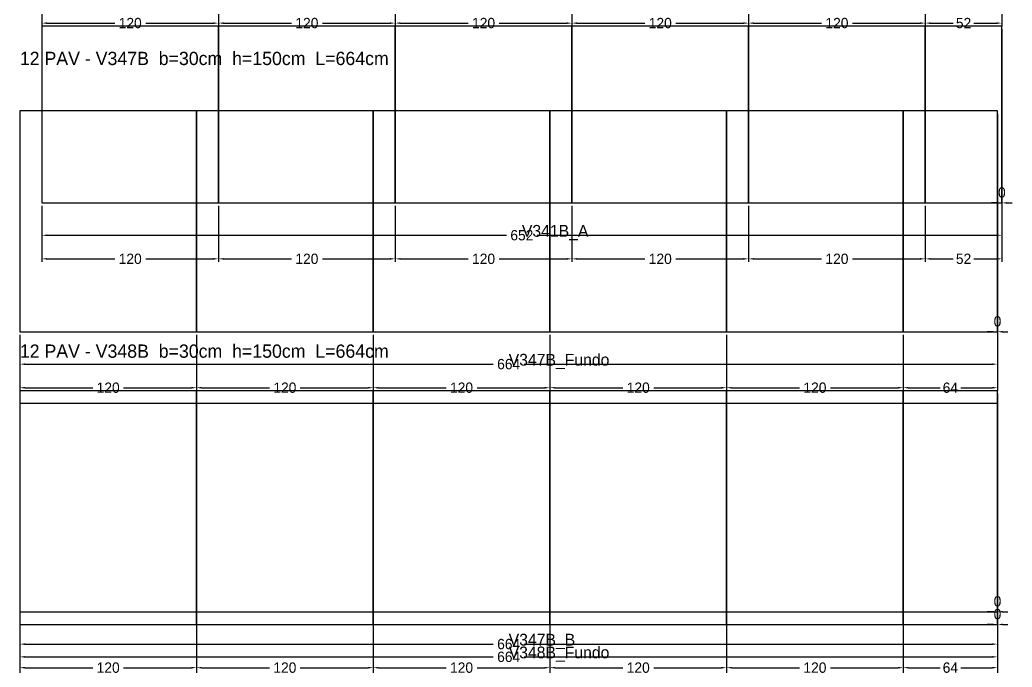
# Model space of a CAD drawing. Header units: metres. Extents: x 180 to 6304, y -11808 to -336.
# Drawn here: x 932 to 1606, y -3858 to -3419 of the extents above; entities that cross this region are included whole.
import ezdxf

# ---------------------------------------------------------------- set-up
doc = ezdxf.new("R2010")
doc.units = ezdxf.units.M
doc.layers.add('COTA', color=3, linetype='Continuous')
doc.dimstyles.new('COTA_VIG', dxfattribs={"dimtxt": 7, "dimasz": 3.5, "dimexe": 2, "dimexo": 2, "dimgap": 1.5, "dimtad": 1, "dimdec": 1, "dimcen": 2.5, "dimclrd": 3, "dimclre": 3, "dimclrt": 3, "dimazin": 3, "dimtfac": 1, "dimtmove": 0, "dimatfit": 3})

# ---------------------------------------------------------------- blocks, each defined once
blk = doc.blocks.new('_CLOSEDFILLED')
at = {"color": 0, "linetype": 'BYBLOCK'}
blk.add_solid([(-1, 0.16), (0, 0), (-1, -0.16)], dxfattribs=at)
blk = doc.blocks.new('*D766')
at = {"color": 3}
for p, q in [((947.22, -3545.32), (947.22, -3567.32)), ((1599.22, -3545.32), (1599.22, -3567.32)), ((950.72, -3565.32), (1262.72, -3565.32)), ((1283.72, -3565.32), (1595.72, -3565.32))]:
    blk.add_line(p, q, dxfattribs=at)
at = {"layer": 'Defpoints'}
for p in [(947.22, -3543.32), (1599.22, -3543.32), (947.22, -3565.32)]:
    blk.add_point(p, dxfattribs=at)
at = {"layer": 'COTA', "color": 3, "xscale": 3.5, "yscale": 3.5, "rotation": 180}
blk.add_blockref('_CLOSEDFILLED', (947.22, -3565.32), dxfattribs=at)
at = {"layer": 'COTA', "color": 3, "xscale": 3.5, "yscale": 3.5}
blk.add_blockref('_CLOSEDFILLED', (1599.22, -3565.32), dxfattribs=at)
at = {"layer": 'COTA', "color": 3, "insert": (1273.22, -3565.32), "char_height": 7, "attachment_point": 5}
blk.add_mtext('652', dxfattribs=at)
blk = doc.blocks.new('*D767')
at = {"color": 3}
for p, q in [((947.22, -3545.32), (947.22, -3583.32)), ((1067.22, -3545.32), (1067.22, -3583.32)), ((950.72, -3581.32), (996.72, -3581.32)), ((1017.72, -3581.32), (1063.72, -3581.32))]:
    blk.add_line(p, q, dxfattribs=at)
at = {"layer": 'Defpoints'}
for p in [(947.22, -3543.32), (1067.22, -3543.32), (947.22, -3581.32)]:
    blk.add_point(p, dxfattribs=at)
at = {"layer": 'COTA', "color": 3, "xscale": 3.5, "yscale": 3.5, "rotation": 180}
blk.add_blockref('_CLOSEDFILLED', (947.22, -3581.32), dxfattribs=at)
at = {"layer": 'COTA', "color": 3, "xscale": 3.5, "yscale": 3.5}
blk.add_blockref('_CLOSEDFILLED', (1067.22, -3581.32), dxfattribs=at)
at = {"layer": 'COTA', "color": 3, "insert": (1007.22, -3581.32), "char_height": 7, "attachment_point": 5}
blk.add_mtext('120', dxfattribs=at)
blk = doc.blocks.new('*D768')
at = {"color": 3}
for p, q in [((1067.22, -3545.32), (1067.22, -3583.32)), ((1187.22, -3545.32), (1187.22, -3583.32)), ((1070.72, -3581.32), (1116.72, -3581.32)), ((1137.72, -3581.32), (1183.72, -3581.32))]:
    blk.add_line(p, q, dxfattribs=at)
at = {"layer": 'Defpoints'}
for p in [(1067.22, -3543.32), (1187.22, -3543.32), (1067.22, -3581.32)]:
    blk.add_point(p, dxfattribs=at)
at = {"layer": 'COTA', "color": 3, "xscale": 3.5, "yscale": 3.5, "rotation": 180}
blk.add_blockref('_CLOSEDFILLED', (1067.22, -3581.32), dxfattribs=at)
at = {"layer": 'COTA', "color": 3, "xscale": 3.5, "yscale": 3.5}
blk.add_blockref('_CLOSEDFILLED', (1187.22, -3581.32), dxfattribs=at)
at = {"layer": 'COTA', "color": 3, "insert": (1127.22, -3581.32), "char_height": 7, "attachment_point": 5}
blk.add_mtext('120', dxfattribs=at)
blk = doc.blocks.new('*D769')
at = {"color": 3}
for p, q in [((1187.22, -3545.32), (1187.22, -3583.32)), ((1307.22, -3545.32), (1307.22, -3583.32)), ((1190.72, -3581.32), (1236.72, -3581.32)), ((1257.72, -3581.32), (1303.72, -3581.32))]:
    blk.add_line(p, q, dxfattribs=at)
at = {"layer": 'Defpoints'}
for p in [(1187.22, -3543.32), (1307.22, -3543.32), (1187.22, -3581.32)]:
    blk.add_point(p, dxfattribs=at)
at = {"layer": 'COTA', "color": 3, "xscale": 3.5, "yscale": 3.5, "rotation": 180}
blk.add_blockref('_CLOSEDFILLED', (1187.22, -3581.32), dxfattribs=at)
at = {"layer": 'COTA', "color": 3, "xscale": 3.5, "yscale": 3.5}
blk.add_blockref('_CLOSEDFILLED', (1307.22, -3581.32), dxfattribs=at)
at = {"layer": 'COTA', "color": 3, "insert": (1247.22, -3581.32), "char_height": 7, "attachment_point": 5}
blk.add_mtext('120', dxfattribs=at)
blk = doc.blocks.new('*D770')
at = {"color": 3}
for p, q in [((1307.22, -3545.32), (1307.22, -3583.32)), ((1427.22, -3545.32), (1427.22, -3583.32)), ((1310.72, -3581.32), (1356.72, -3581.32)), ((1377.72, -3581.32), (1423.72, -3581.32))]:
    blk.add_line(p, q, dxfattribs=at)
at = {"layer": 'Defpoints'}
for p in [(1307.22, -3543.32), (1427.22, -3543.32), (1307.22, -3581.32)]:
    blk.add_point(p, dxfattribs=at)
at = {"layer": 'COTA', "color": 3, "xscale": 3.5, "yscale": 3.5, "rotation": 180}
blk.add_blockref('_CLOSEDFILLED', (1307.22, -3581.32), dxfattribs=at)
at = {"layer": 'COTA', "color": 3, "xscale": 3.5, "yscale": 3.5}
blk.add_blockref('_CLOSEDFILLED', (1427.22, -3581.32), dxfattribs=at)
at = {"layer": 'COTA', "color": 3, "insert": (1367.22, -3581.32), "char_height": 7, "attachment_point": 5}
blk.add_mtext('120', dxfattribs=at)
blk = doc.blocks.new('*D771')
at = {"color": 3}
for p, q in [((1427.22, -3545.32), (1427.22, -3583.32)), ((1547.22, -3545.32), (1547.22, -3583.32)), ((1430.72, -3581.32), (1476.72, -3581.32)), ((1497.72, -3581.32), (1543.72, -3581.32))]:
    blk.add_line(p, q, dxfattribs=at)
at = {"layer": 'Defpoints'}
for p in [(1427.22, -3543.32), (1547.22, -3543.32), (1427.22, -3581.32)]:
    blk.add_point(p, dxfattribs=at)
at = {"layer": 'COTA', "color": 3, "xscale": 3.5, "yscale": 3.5, "rotation": 180}
blk.add_blockref('_CLOSEDFILLED', (1427.22, -3581.32), dxfattribs=at)
at = {"layer": 'COTA', "color": 3, "xscale": 3.5, "yscale": 3.5}
blk.add_blockref('_CLOSEDFILLED', (1547.22, -3581.32), dxfattribs=at)
at = {"layer": 'COTA', "color": 3, "insert": (1487.22, -3581.32), "char_height": 7, "attachment_point": 5}
blk.add_mtext('120', dxfattribs=at)
blk = doc.blocks.new('*D772')
at = {"color": 3}
for p, q in [((1547.22, -3545.32), (1547.22, -3583.32)), ((1599.22, -3545.32), (1599.22, -3583.32)), ((1550.72, -3581.32), (1566.22, -3581.32)), ((1580.22, -3581.32), (1595.72, -3581.32))]:
    blk.add_line(p, q, dxfattribs=at)
at = {"layer": 'Defpoints'}
for p in [(1547.22, -3543.32), (1599.22, -3543.32), (1547.22, -3581.32)]:
    blk.add_point(p, dxfattribs=at)
at = {"layer": 'COTA', "color": 3, "xscale": 3.5, "yscale": 3.5, "rotation": 180}
blk.add_blockref('_CLOSEDFILLED', (1547.22, -3581.32), dxfattribs=at)
at = {"layer": 'COTA', "color": 3, "xscale": 3.5, "yscale": 3.5}
blk.add_blockref('_CLOSEDFILLED', (1599.22, -3581.32), dxfattribs=at)
at = {"layer": 'COTA', "color": 3, "insert": (1573.22, -3581.32), "char_height": 7, "attachment_point": 5}
blk.add_mtext('52', dxfattribs=at)
blk = doc.blocks.new('*D775')
at = {"color": 3}
for p, q in [((947.22, -3385.32), (947.22, -3423.32)), ((1067.22, -3385.32), (1067.22, -3423.32)), ((950.72, -3421.32), (996.72, -3421.32)), ((1017.72, -3421.32), (1063.72, -3421.32))]:
    blk.add_line(p, q, dxfattribs=at)
at = {"layer": 'Defpoints'}
for p in [(947.22, -3383.32), (1067.22, -3383.32), (947.22, -3421.32)]:
    blk.add_point(p, dxfattribs=at)
at = {"layer": 'COTA', "color": 3, "xscale": 3.5, "yscale": 3.5, "rotation": 180}
blk.add_blockref('_CLOSEDFILLED', (947.22, -3421.32), dxfattribs=at)
at = {"layer": 'COTA', "color": 3, "xscale": 3.5, "yscale": 3.5}
blk.add_blockref('_CLOSEDFILLED', (1067.22, -3421.32), dxfattribs=at)
at = {"layer": 'COTA', "color": 3, "insert": (1007.22, -3421.32), "char_height": 7, "attachment_point": 5}
blk.add_mtext('120', dxfattribs=at)
blk = doc.blocks.new('*D776')
at = {"color": 3}
for p, q in [((1067.22, -3385.32), (1067.22, -3423.32)), ((1187.22, -3385.32), (1187.22, -3423.32)), ((1070.72, -3421.32), (1116.72, -3421.32)), ((1137.72, -3421.32), (1183.72, -3421.32))]:
    blk.add_line(p, q, dxfattribs=at)
at = {"layer": 'Defpoints'}
for p in [(1067.22, -3383.32), (1187.22, -3383.32), (1067.22, -3421.32)]:
    blk.add_point(p, dxfattribs=at)
at = {"layer": 'COTA', "color": 3, "xscale": 3.5, "yscale": 3.5, "rotation": 180}
blk.add_blockref('_CLOSEDFILLED', (1067.22, -3421.32), dxfattribs=at)
at = {"layer": 'COTA', "color": 3, "xscale": 3.5, "yscale": 3.5}
blk.add_blockref('_CLOSEDFILLED', (1187.22, -3421.32), dxfattribs=at)
at = {"layer": 'COTA', "color": 3, "insert": (1127.22, -3421.32), "char_height": 7, "attachment_point": 5}
blk.add_mtext('120', dxfattribs=at)
blk = doc.blocks.new('*D777')
at = {"color": 3}
for p, q in [((1187.22, -3385.32), (1187.22, -3423.32)), ((1307.22, -3385.32), (1307.22, -3423.32)), ((1190.72, -3421.32), (1236.72, -3421.32)), ((1257.72, -3421.32), (1303.72, -3421.32))]:
    blk.add_line(p, q, dxfattribs=at)
at = {"layer": 'Defpoints'}
for p in [(1187.22, -3383.32), (1307.22, -3383.32), (1187.22, -3421.32)]:
    blk.add_point(p, dxfattribs=at)
at = {"layer": 'COTA', "color": 3, "xscale": 3.5, "yscale": 3.5, "rotation": 180}
blk.add_blockref('_CLOSEDFILLED', (1187.22, -3421.32), dxfattribs=at)
at = {"layer": 'COTA', "color": 3, "xscale": 3.5, "yscale": 3.5}
blk.add_blockref('_CLOSEDFILLED', (1307.22, -3421.32), dxfattribs=at)
at = {"layer": 'COTA', "color": 3, "insert": (1247.22, -3421.32), "char_height": 7, "attachment_point": 5}
blk.add_mtext('120', dxfattribs=at)
blk = doc.blocks.new('*D778')
at = {"color": 3}
for p, q in [((1307.22, -3385.32), (1307.22, -3423.32)), ((1427.22, -3385.32), (1427.22, -3423.32)), ((1310.72, -3421.32), (1356.72, -3421.32)), ((1377.72, -3421.32), (1423.72, -3421.32))]:
    blk.add_line(p, q, dxfattribs=at)
at = {"layer": 'Defpoints'}
for p in [(1307.22, -3383.32), (1427.22, -3383.32), (1307.22, -3421.32)]:
    blk.add_point(p, dxfattribs=at)
at = {"layer": 'COTA', "color": 3, "xscale": 3.5, "yscale": 3.5, "rotation": 180}
blk.add_blockref('_CLOSEDFILLED', (1307.22, -3421.32), dxfattribs=at)
at = {"layer": 'COTA', "color": 3, "xscale": 3.5, "yscale": 3.5}
blk.add_blockref('_CLOSEDFILLED', (1427.22, -3421.32), dxfattribs=at)
at = {"layer": 'COTA', "color": 3, "insert": (1367.22, -3421.32), "char_height": 7, "attachment_point": 5}
blk.add_mtext('120', dxfattribs=at)
blk = doc.blocks.new('*D779')
at = {"color": 3}
for p, q in [((1427.22, -3385.32), (1427.22, -3423.32)), ((1547.22, -3385.32), (1547.22, -3423.32)), ((1430.72, -3421.32), (1476.72, -3421.32)), ((1497.72, -3421.32), (1543.72, -3421.32))]:
    blk.add_line(p, q, dxfattribs=at)
at = {"layer": 'Defpoints'}
for p in [(1427.22, -3383.32), (1547.22, -3383.32), (1427.22, -3421.32)]:
    blk.add_point(p, dxfattribs=at)
at = {"layer": 'COTA', "color": 3, "xscale": 3.5, "yscale": 3.5, "rotation": 180}
blk.add_blockref('_CLOSEDFILLED', (1427.22, -3421.32), dxfattribs=at)
at = {"layer": 'COTA', "color": 3, "xscale": 3.5, "yscale": 3.5}
blk.add_blockref('_CLOSEDFILLED', (1547.22, -3421.32), dxfattribs=at)
at = {"layer": 'COTA', "color": 3, "insert": (1487.22, -3421.32), "char_height": 7, "attachment_point": 5}
blk.add_mtext('120', dxfattribs=at)
blk = doc.blocks.new('*D780')
at = {"color": 3}
for p, q in [((1547.22, -3385.32), (1547.22, -3423.32)), ((1599.22, -3385.32), (1599.22, -3423.32)), ((1550.72, -3421.32), (1566.22, -3421.32)), ((1580.22, -3421.32), (1595.72, -3421.32))]:
    blk.add_line(p, q, dxfattribs=at)
at = {"layer": 'Defpoints'}
for p in [(1547.22, -3383.32), (1599.22, -3383.32), (1547.22, -3421.32)]:
    blk.add_point(p, dxfattribs=at)
at = {"layer": 'COTA', "color": 3, "xscale": 3.5, "yscale": 3.5, "rotation": 180}
blk.add_blockref('_CLOSEDFILLED', (1547.22, -3421.32), dxfattribs=at)
at = {"layer": 'COTA', "color": 3, "xscale": 3.5, "yscale": 3.5}
blk.add_blockref('_CLOSEDFILLED', (1599.22, -3421.32), dxfattribs=at)
at = {"layer": 'COTA', "color": 3, "insert": (1573.22, -3421.32), "char_height": 7, "attachment_point": 5}
blk.add_mtext('52', dxfattribs=at)
blk = doc.blocks.new('*D933')
at = {"color": 3}
for p, q in [((932.26, -3822.79), (932.26, -3844.79)), ((1596.26, -3822.79), (1596.26, -3844.79)), ((935.76, -3842.79), (1253.76, -3842.79)), ((1274.76, -3842.79), (1592.76, -3842.79))]:
    blk.add_line(p, q, dxfattribs=at)
at = {"layer": 'Defpoints'}
for p in [(932.26, -3820.79), (1596.26, -3820.79), (932.26, -3842.79)]:
    blk.add_point(p, dxfattribs=at)
at = {"layer": 'COTA', "color": 3, "xscale": 3.5, "yscale": 3.5, "rotation": 180}
blk.add_blockref('_CLOSEDFILLED', (932.26, -3842.79), dxfattribs=at)
at = {"layer": 'COTA', "color": 3, "xscale": 3.5, "yscale": 3.5}
blk.add_blockref('_CLOSEDFILLED', (1596.26, -3842.79), dxfattribs=at)
at = {"layer": 'COTA', "color": 3, "insert": (1264.26, -3842.79), "char_height": 7, "attachment_point": 5}
blk.add_mtext('664', dxfattribs=at)
blk = doc.blocks.new('*D934')
at = {"color": 3}
for p, q in [((932.26, -3822.79), (932.26, -3860.79)), ((1052.26, -3822.79), (1052.26, -3860.79)), ((935.76, -3858.79), (981.76, -3858.79)), ((1002.76, -3858.79), (1048.76, -3858.79))]:
    blk.add_line(p, q, dxfattribs=at)
at = {"layer": 'Defpoints'}
for p in [(932.26, -3820.79), (1052.26, -3820.79), (932.26, -3858.79)]:
    blk.add_point(p, dxfattribs=at)
at = {"layer": 'COTA', "color": 3, "xscale": 3.5, "yscale": 3.5, "rotation": 180}
blk.add_blockref('_CLOSEDFILLED', (932.26, -3858.79), dxfattribs=at)
at = {"layer": 'COTA', "color": 3, "xscale": 3.5, "yscale": 3.5}
blk.add_blockref('_CLOSEDFILLED', (1052.26, -3858.79), dxfattribs=at)
at = {"layer": 'COTA', "color": 3, "insert": (992.26, -3858.79), "char_height": 7, "attachment_point": 5}
blk.add_mtext('120', dxfattribs=at)
blk = doc.blocks.new('*D935')
at = {"color": 3}
for p, q in [((1052.26, -3822.79), (1052.26, -3860.79)), ((1172.26, -3822.79), (1172.26, -3860.79)), ((1055.76, -3858.79), (1101.76, -3858.79)), ((1122.76, -3858.79), (1168.76, -3858.79))]:
    blk.add_line(p, q, dxfattribs=at)
at = {"layer": 'Defpoints'}
for p in [(1052.26, -3820.79), (1172.26, -3820.79), (1052.26, -3858.79)]:
    blk.add_point(p, dxfattribs=at)
at = {"layer": 'COTA', "color": 3, "xscale": 3.5, "yscale": 3.5, "rotation": 180}
blk.add_blockref('_CLOSEDFILLED', (1052.26, -3858.79), dxfattribs=at)
at = {"layer": 'COTA', "color": 3, "xscale": 3.5, "yscale": 3.5}
blk.add_blockref('_CLOSEDFILLED', (1172.26, -3858.79), dxfattribs=at)
at = {"layer": 'COTA', "color": 3, "insert": (1112.26, -3858.79), "char_height": 7, "attachment_point": 5}
blk.add_mtext('120', dxfattribs=at)
blk = doc.blocks.new('*D936')
at = {"color": 3}
for p, q in [((1172.26, -3822.79), (1172.26, -3860.79)), ((1292.26, -3822.79), (1292.26, -3860.79)), ((1175.76, -3858.79), (1221.76, -3858.79)), ((1242.76, -3858.79), (1288.76, -3858.79))]:
    blk.add_line(p, q, dxfattribs=at)
at = {"layer": 'Defpoints'}
for p in [(1172.26, -3820.79), (1292.26, -3820.79), (1172.26, -3858.79)]:
    blk.add_point(p, dxfattribs=at)
at = {"layer": 'COTA', "color": 3, "xscale": 3.5, "yscale": 3.5, "rotation": 180}
blk.add_blockref('_CLOSEDFILLED', (1172.26, -3858.79), dxfattribs=at)
at = {"layer": 'COTA', "color": 3, "xscale": 3.5, "yscale": 3.5}
blk.add_blockref('_CLOSEDFILLED', (1292.26, -3858.79), dxfattribs=at)
at = {"layer": 'COTA', "color": 3, "insert": (1232.26, -3858.79), "char_height": 7, "attachment_point": 5}
blk.add_mtext('120', dxfattribs=at)
blk = doc.blocks.new('*D937')
at = {"color": 3}
for p, q in [((1292.26, -3822.79), (1292.26, -3860.79)), ((1412.26, -3822.79), (1412.26, -3860.79)), ((1295.76, -3858.79), (1341.76, -3858.79)), ((1362.76, -3858.79), (1408.76, -3858.79))]:
    blk.add_line(p, q, dxfattribs=at)
at = {"layer": 'Defpoints'}
for p in [(1292.26, -3820.79), (1412.26, -3820.79), (1292.26, -3858.79)]:
    blk.add_point(p, dxfattribs=at)
at = {"layer": 'COTA', "color": 3, "xscale": 3.5, "yscale": 3.5, "rotation": 180}
blk.add_blockref('_CLOSEDFILLED', (1292.26, -3858.79), dxfattribs=at)
at = {"layer": 'COTA', "color": 3, "xscale": 3.5, "yscale": 3.5}
blk.add_blockref('_CLOSEDFILLED', (1412.26, -3858.79), dxfattribs=at)
at = {"layer": 'COTA', "color": 3, "insert": (1352.26, -3858.79), "char_height": 7, "attachment_point": 5}
blk.add_mtext('120', dxfattribs=at)
blk = doc.blocks.new('*D938')
at = {"color": 3}
for p, q in [((1412.26, -3822.79), (1412.26, -3860.79)), ((1532.26, -3822.79), (1532.26, -3860.79)), ((1415.76, -3858.79), (1461.76, -3858.79)), ((1482.76, -3858.79), (1528.76, -3858.79))]:
    blk.add_line(p, q, dxfattribs=at)
at = {"layer": 'Defpoints'}
for p in [(1412.26, -3820.79), (1532.26, -3820.79), (1412.26, -3858.79)]:
    blk.add_point(p, dxfattribs=at)
at = {"layer": 'COTA', "color": 3, "xscale": 3.5, "yscale": 3.5, "rotation": 180}
blk.add_blockref('_CLOSEDFILLED', (1412.26, -3858.79), dxfattribs=at)
at = {"layer": 'COTA', "color": 3, "xscale": 3.5, "yscale": 3.5}
blk.add_blockref('_CLOSEDFILLED', (1532.26, -3858.79), dxfattribs=at)
at = {"layer": 'COTA', "color": 3, "insert": (1472.26, -3858.79), "char_height": 7, "attachment_point": 5}
blk.add_mtext('120', dxfattribs=at)
blk = doc.blocks.new('*D939')
at = {"color": 3}
for p, q in [((1532.26, -3822.79), (1532.26, -3860.79)), ((1596.26, -3822.79), (1596.26, -3860.79)), ((1535.76, -3858.79), (1557.26, -3858.79)), ((1571.26, -3858.79), (1592.76, -3858.79))]:
    blk.add_line(p, q, dxfattribs=at)
at = {"layer": 'Defpoints'}
for p in [(1532.26, -3820.79), (1596.26, -3820.79), (1532.26, -3858.79)]:
    blk.add_point(p, dxfattribs=at)
at = {"layer": 'COTA', "color": 3, "xscale": 3.5, "yscale": 3.5, "rotation": 180}
blk.add_blockref('_CLOSEDFILLED', (1532.26, -3858.79), dxfattribs=at)
at = {"layer": 'COTA', "color": 3, "xscale": 3.5, "yscale": 3.5}
blk.add_blockref('_CLOSEDFILLED', (1596.26, -3858.79), dxfattribs=at)
at = {"layer": 'COTA', "color": 3, "insert": (1564.26, -3858.79), "char_height": 7, "attachment_point": 5}
blk.add_mtext('64', dxfattribs=at)
blk = doc.blocks.new('*D941')
at = {"color": 3}
for p, q in [((932.26, -3632.79), (932.26, -3654.79)), ((1596.26, -3632.79), (1596.26, -3654.79)), ((935.76, -3652.79), (1253.76, -3652.79)), ((1274.76, -3652.79), (1592.76, -3652.79))]:
    blk.add_line(p, q, dxfattribs=at)
at = {"layer": 'Defpoints'}
for p in [(932.26, -3630.79), (1596.26, -3630.79), (932.26, -3652.79)]:
    blk.add_point(p, dxfattribs=at)
at = {"layer": 'COTA', "color": 3, "xscale": 3.5, "yscale": 3.5, "rotation": 180}
blk.add_blockref('_CLOSEDFILLED', (932.26, -3652.79), dxfattribs=at)
at = {"layer": 'COTA', "color": 3, "xscale": 3.5, "yscale": 3.5}
blk.add_blockref('_CLOSEDFILLED', (1596.26, -3652.79), dxfattribs=at)
at = {"layer": 'COTA', "color": 3, "insert": (1264.26, -3652.79), "char_height": 7, "attachment_point": 5}
blk.add_mtext('664', dxfattribs=at)
blk = doc.blocks.new('*D942')
at = {"color": 3}
for p, q in [((932.26, -3632.79), (932.26, -3670.79)), ((1052.26, -3632.79), (1052.26, -3670.79)), ((935.76, -3668.79), (981.76, -3668.79)), ((1002.76, -3668.79), (1048.76, -3668.79))]:
    blk.add_line(p, q, dxfattribs=at)
at = {"layer": 'Defpoints'}
for p in [(932.26, -3630.79), (1052.26, -3630.79), (932.26, -3668.79)]:
    blk.add_point(p, dxfattribs=at)
at = {"layer": 'COTA', "color": 3, "xscale": 3.5, "yscale": 3.5, "rotation": 180}
blk.add_blockref('_CLOSEDFILLED', (932.26, -3668.79), dxfattribs=at)
at = {"layer": 'COTA', "color": 3, "xscale": 3.5, "yscale": 3.5}
blk.add_blockref('_CLOSEDFILLED', (1052.26, -3668.79), dxfattribs=at)
at = {"layer": 'COTA', "color": 3, "insert": (992.26, -3668.79), "char_height": 7, "attachment_point": 5}
blk.add_mtext('120', dxfattribs=at)
blk = doc.blocks.new('*D943')
at = {"color": 3}
for p, q in [((1052.26, -3632.79), (1052.26, -3670.79)), ((1172.26, -3632.79), (1172.26, -3670.79)), ((1055.76, -3668.79), (1101.76, -3668.79)), ((1122.76, -3668.79), (1168.76, -3668.79))]:
    blk.add_line(p, q, dxfattribs=at)
at = {"layer": 'Defpoints'}
for p in [(1052.26, -3630.79), (1172.26, -3630.79), (1052.26, -3668.79)]:
    blk.add_point(p, dxfattribs=at)
at = {"layer": 'COTA', "color": 3, "xscale": 3.5, "yscale": 3.5, "rotation": 180}
blk.add_blockref('_CLOSEDFILLED', (1052.26, -3668.79), dxfattribs=at)
at = {"layer": 'COTA', "color": 3, "xscale": 3.5, "yscale": 3.5}
blk.add_blockref('_CLOSEDFILLED', (1172.26, -3668.79), dxfattribs=at)
at = {"layer": 'COTA', "color": 3, "insert": (1112.26, -3668.79), "char_height": 7, "attachment_point": 5}
blk.add_mtext('120', dxfattribs=at)
blk = doc.blocks.new('*D944')
at = {"color": 3}
for p, q in [((1172.26, -3632.79), (1172.26, -3670.79)), ((1292.26, -3632.79), (1292.26, -3670.79)), ((1175.76, -3668.79), (1221.76, -3668.79)), ((1242.76, -3668.79), (1288.76, -3668.79))]:
    blk.add_line(p, q, dxfattribs=at)
at = {"layer": 'Defpoints'}
for p in [(1172.26, -3630.79), (1292.26, -3630.79), (1172.26, -3668.79)]:
    blk.add_point(p, dxfattribs=at)
at = {"layer": 'COTA', "color": 3, "xscale": 3.5, "yscale": 3.5, "rotation": 180}
blk.add_blockref('_CLOSEDFILLED', (1172.26, -3668.79), dxfattribs=at)
at = {"layer": 'COTA', "color": 3, "xscale": 3.5, "yscale": 3.5}
blk.add_blockref('_CLOSEDFILLED', (1292.26, -3668.79), dxfattribs=at)
at = {"layer": 'COTA', "color": 3, "insert": (1232.26, -3668.79), "char_height": 7, "attachment_point": 5}
blk.add_mtext('120', dxfattribs=at)
blk = doc.blocks.new('*D945')
at = {"color": 3}
for p, q in [((1292.26, -3632.79), (1292.26, -3670.79)), ((1412.26, -3632.79), (1412.26, -3670.79)), ((1295.76, -3668.79), (1341.76, -3668.79)), ((1362.76, -3668.79), (1408.76, -3668.79))]:
    blk.add_line(p, q, dxfattribs=at)
at = {"layer": 'Defpoints'}
for p in [(1292.26, -3630.79), (1412.26, -3630.79), (1292.26, -3668.79)]:
    blk.add_point(p, dxfattribs=at)
at = {"layer": 'COTA', "color": 3, "xscale": 3.5, "yscale": 3.5, "rotation": 180}
blk.add_blockref('_CLOSEDFILLED', (1292.26, -3668.79), dxfattribs=at)
at = {"layer": 'COTA', "color": 3, "xscale": 3.5, "yscale": 3.5}
blk.add_blockref('_CLOSEDFILLED', (1412.26, -3668.79), dxfattribs=at)
at = {"layer": 'COTA', "color": 3, "insert": (1352.26, -3668.79), "char_height": 7, "attachment_point": 5}
blk.add_mtext('120', dxfattribs=at)
blk = doc.blocks.new('*D946')
at = {"color": 3}
for p, q in [((1412.26, -3632.79), (1412.26, -3670.79)), ((1532.26, -3632.79), (1532.26, -3670.79)), ((1415.76, -3668.79), (1461.76, -3668.79)), ((1482.76, -3668.79), (1528.76, -3668.79))]:
    blk.add_line(p, q, dxfattribs=at)
at = {"layer": 'Defpoints'}
for p in [(1412.26, -3630.79), (1532.26, -3630.79), (1412.26, -3668.79)]:
    blk.add_point(p, dxfattribs=at)
at = {"layer": 'COTA', "color": 3, "xscale": 3.5, "yscale": 3.5, "rotation": 180}
blk.add_blockref('_CLOSEDFILLED', (1412.26, -3668.79), dxfattribs=at)
at = {"layer": 'COTA', "color": 3, "xscale": 3.5, "yscale": 3.5}
blk.add_blockref('_CLOSEDFILLED', (1532.26, -3668.79), dxfattribs=at)
at = {"layer": 'COTA', "color": 3, "insert": (1472.26, -3668.79), "char_height": 7, "attachment_point": 5}
blk.add_mtext('120', dxfattribs=at)
blk = doc.blocks.new('*D947')
at = {"color": 3}
for p, q in [((1532.26, -3632.79), (1532.26, -3670.79)), ((1596.26, -3632.79), (1596.26, -3670.79)), ((1535.76, -3668.79), (1557.26, -3668.79)), ((1571.26, -3668.79), (1592.76, -3668.79))]:
    blk.add_line(p, q, dxfattribs=at)
at = {"layer": 'Defpoints'}
for p in [(1532.26, -3630.79), (1596.26, -3630.79), (1532.26, -3668.79)]:
    blk.add_point(p, dxfattribs=at)
at = {"layer": 'COTA', "color": 3, "xscale": 3.5, "yscale": 3.5, "rotation": 180}
blk.add_blockref('_CLOSEDFILLED', (1532.26, -3668.79), dxfattribs=at)
at = {"layer": 'COTA', "color": 3, "xscale": 3.5, "yscale": 3.5}
blk.add_blockref('_CLOSEDFILLED', (1596.26, -3668.79), dxfattribs=at)
at = {"layer": 'COTA', "color": 3, "insert": (1564.26, -3668.79), "char_height": 7, "attachment_point": 5}
blk.add_mtext('64', dxfattribs=at)
blk = doc.blocks.new('*D965')
at = {"color": 3}
for p, q in [((932.26, -3831.44), (932.26, -3853.44)), ((1596.26, -3831.44), (1596.26, -3853.44)), ((935.76, -3851.44), (1253.76, -3851.44)), ((1274.76, -3851.44), (1592.76, -3851.44))]:
    blk.add_line(p, q, dxfattribs=at)
at = {"layer": 'Defpoints'}
for p in [(932.26, -3829.44), (1596.26, -3829.44), (932.26, -3851.44)]:
    blk.add_point(p, dxfattribs=at)
at = {"layer": 'COTA', "color": 3, "xscale": 3.5, "yscale": 3.5, "rotation": 180}
blk.add_blockref('_CLOSEDFILLED', (932.26, -3851.44), dxfattribs=at)
at = {"layer": 'COTA', "color": 3, "xscale": 3.5, "yscale": 3.5}
blk.add_blockref('_CLOSEDFILLED', (1596.26, -3851.44), dxfattribs=at)
at = {"layer": 'COTA', "color": 3, "insert": (1264.26, -3851.44), "char_height": 7, "attachment_point": 5}
blk.add_mtext('664', dxfattribs=at)
blk = doc.blocks.new('*D966')
at = {"color": 3}
for p, q in [((932.26, -3831.44), (932.26, -3869.44)), ((1052.26, -3831.44), (1052.26, -3869.44)), ((935.76, -3867.44), (981.76, -3867.44)), ((1002.76, -3867.44), (1048.76, -3867.44))]:
    blk.add_line(p, q, dxfattribs=at)
at = {"layer": 'Defpoints'}
for p in [(932.26, -3829.44), (1052.26, -3829.44), (932.26, -3867.44)]:
    blk.add_point(p, dxfattribs=at)
at = {"layer": 'COTA', "color": 3, "xscale": 3.5, "yscale": 3.5, "rotation": 180}
blk.add_blockref('_CLOSEDFILLED', (932.26, -3867.44), dxfattribs=at)
at = {"layer": 'COTA', "color": 3, "xscale": 3.5, "yscale": 3.5}
blk.add_blockref('_CLOSEDFILLED', (1052.26, -3867.44), dxfattribs=at)
at = {"layer": 'COTA', "color": 3, "insert": (992.26, -3867.44), "char_height": 7, "attachment_point": 5}
blk.add_mtext('120', dxfattribs=at)
blk = doc.blocks.new('*D967')
at = {"color": 3}
for p, q in [((1052.26, -3831.44), (1052.26, -3869.44)), ((1172.26, -3831.44), (1172.26, -3869.44)), ((1055.76, -3867.44), (1101.76, -3867.44)), ((1122.76, -3867.44), (1168.76, -3867.44))]:
    blk.add_line(p, q, dxfattribs=at)
at = {"layer": 'Defpoints'}
for p in [(1052.26, -3829.44), (1172.26, -3829.44), (1052.26, -3867.44)]:
    blk.add_point(p, dxfattribs=at)
at = {"layer": 'COTA', "color": 3, "xscale": 3.5, "yscale": 3.5, "rotation": 180}
blk.add_blockref('_CLOSEDFILLED', (1052.26, -3867.44), dxfattribs=at)
at = {"layer": 'COTA', "color": 3, "xscale": 3.5, "yscale": 3.5}
blk.add_blockref('_CLOSEDFILLED', (1172.26, -3867.44), dxfattribs=at)
at = {"layer": 'COTA', "color": 3, "insert": (1112.26, -3867.44), "char_height": 7, "attachment_point": 5}
blk.add_mtext('120', dxfattribs=at)
blk = doc.blocks.new('*D968')
at = {"color": 3}
for p, q in [((1172.26, -3831.44), (1172.26, -3869.44)), ((1292.26, -3831.44), (1292.26, -3869.44)), ((1175.76, -3867.44), (1221.76, -3867.44)), ((1242.76, -3867.44), (1288.76, -3867.44))]:
    blk.add_line(p, q, dxfattribs=at)
at = {"layer": 'Defpoints'}
for p in [(1172.26, -3829.44), (1292.26, -3829.44), (1172.26, -3867.44)]:
    blk.add_point(p, dxfattribs=at)
at = {"layer": 'COTA', "color": 3, "xscale": 3.5, "yscale": 3.5, "rotation": 180}
blk.add_blockref('_CLOSEDFILLED', (1172.26, -3867.44), dxfattribs=at)
at = {"layer": 'COTA', "color": 3, "xscale": 3.5, "yscale": 3.5}
blk.add_blockref('_CLOSEDFILLED', (1292.26, -3867.44), dxfattribs=at)
at = {"layer": 'COTA', "color": 3, "insert": (1232.26, -3867.44), "char_height": 7, "attachment_point": 5}
blk.add_mtext('120', dxfattribs=at)
blk = doc.blocks.new('*D969')
at = {"color": 3}
for p, q in [((1292.26, -3831.44), (1292.26, -3869.44)), ((1412.26, -3831.44), (1412.26, -3869.44)), ((1295.76, -3867.44), (1341.76, -3867.44)), ((1362.76, -3867.44), (1408.76, -3867.44))]:
    blk.add_line(p, q, dxfattribs=at)
at = {"layer": 'Defpoints'}
for p in [(1292.26, -3829.44), (1412.26, -3829.44), (1292.26, -3867.44)]:
    blk.add_point(p, dxfattribs=at)
at = {"layer": 'COTA', "color": 3, "xscale": 3.5, "yscale": 3.5, "rotation": 180}
blk.add_blockref('_CLOSEDFILLED', (1292.26, -3867.44), dxfattribs=at)
at = {"layer": 'COTA', "color": 3, "xscale": 3.5, "yscale": 3.5}
blk.add_blockref('_CLOSEDFILLED', (1412.26, -3867.44), dxfattribs=at)
at = {"layer": 'COTA', "color": 3, "insert": (1352.26, -3867.44), "char_height": 7, "attachment_point": 5}
blk.add_mtext('120', dxfattribs=at)
blk = doc.blocks.new('*D970')
at = {"color": 3}
for p, q in [((1412.26, -3831.44), (1412.26, -3869.44)), ((1532.26, -3831.44), (1532.26, -3869.44)), ((1415.76, -3867.44), (1461.76, -3867.44)), ((1482.76, -3867.44), (1528.76, -3867.44))]:
    blk.add_line(p, q, dxfattribs=at)
at = {"layer": 'Defpoints'}
for p in [(1412.26, -3829.44), (1532.26, -3829.44), (1412.26, -3867.44)]:
    blk.add_point(p, dxfattribs=at)
at = {"layer": 'COTA', "color": 3, "xscale": 3.5, "yscale": 3.5, "rotation": 180}
blk.add_blockref('_CLOSEDFILLED', (1412.26, -3867.44), dxfattribs=at)
at = {"layer": 'COTA', "color": 3, "xscale": 3.5, "yscale": 3.5}
blk.add_blockref('_CLOSEDFILLED', (1532.26, -3867.44), dxfattribs=at)
at = {"layer": 'COTA', "color": 3, "insert": (1472.26, -3867.44), "char_height": 7, "attachment_point": 5}
blk.add_mtext('120', dxfattribs=at)
blk = doc.blocks.new('*D971')
at = {"color": 3}
for p, q in [((1532.26, -3831.44), (1532.26, -3869.44)), ((1596.26, -3831.44), (1596.26, -3869.44)), ((1535.76, -3867.44), (1557.26, -3867.44)), ((1571.26, -3867.44), (1592.76, -3867.44))]:
    blk.add_line(p, q, dxfattribs=at)
at = {"layer": 'Defpoints'}
for p in [(1532.26, -3829.44), (1596.26, -3829.44), (1532.26, -3867.44)]:
    blk.add_point(p, dxfattribs=at)
at = {"layer": 'COTA', "color": 3, "xscale": 3.5, "yscale": 3.5, "rotation": 180}
blk.add_blockref('_CLOSEDFILLED', (1532.26, -3867.44), dxfattribs=at)
at = {"layer": 'COTA', "color": 3, "xscale": 3.5, "yscale": 3.5}
blk.add_blockref('_CLOSEDFILLED', (1596.26, -3867.44), dxfattribs=at)
at = {"layer": 'COTA', "color": 3, "insert": (1564.26, -3867.44), "char_height": 7, "attachment_point": 5}
blk.add_mtext('64', dxfattribs=at)

msp = doc.modelspace()

# ---------------------------------------------------------------- linework, layer by layer
at = {"layer": 'Paineis'}
for points in [[(947.22, -3543.32), (1067.22, -3543.32), (1067.22, -3423.32), (947.22, -3423.32)], [(1067.22, -3543.32), (1187.22, -3543.32), (1187.22, -3423.32), (1067.22, -3423.32)], [(1187.22, -3543.32), (1307.22, -3543.32), (1307.22, -3423.32), (1187.22, -3423.32)], [(1307.22, -3543.32), (1427.22, -3543.32), (1427.22, -3423.32), (1307.22, -3423.32)], [(1427.22, -3543.32), (1547.22, -3543.32), (1547.22, -3423.32), (1427.22, -3423.32)], [(1547.22, -3543.32), (1599.22, -3543.32), (1599.22, -3423.32), (1547.22, -3423.32)], [(932.26, -3630.79), (1052.26, -3630.79), (1052.26, -3480.79), (932.26, -3480.79)], [(1052.26, -3630.79), (1172.26, -3630.79), (1172.26, -3480.79), (1052.26, -3480.79)], [(1172.26, -3630.79), (1292.26, -3630.79), (1292.26, -3480.79), (1172.26, -3480.79)], [(1292.26, -3630.79), (1412.26, -3630.79), (1412.26, -3480.79), (1292.26, -3480.79)], [(1412.26, -3630.79), (1532.26, -3630.79), (1532.26, -3480.79), (1412.26, -3480.79)], [(1532.26, -3630.79), (1596.26, -3630.79), (1596.26, -3480.79), (1532.26, -3480.79)], [(932.26, -3820.79), (1052.26, -3820.79), (1052.26, -3670.79), (932.26, -3670.79)], [(1052.26, -3820.79), (1172.26, -3820.79), (1172.26, -3670.79), (1052.26, -3670.79)], [(1172.26, -3820.79), (1292.26, -3820.79), (1292.26, -3670.79), (1172.26, -3670.79)], [(1292.26, -3820.79), (1412.26, -3820.79), (1412.26, -3670.79), (1292.26, -3670.79)], [(1412.26, -3820.79), (1532.26, -3820.79), (1532.26, -3670.79), (1412.26, -3670.79)], [(1532.26, -3820.79), (1596.26, -3820.79), (1596.26, -3670.79), (1532.26, -3670.79)], [(932.26, -3829.44), (1052.26, -3829.44), (1052.26, -3679.44), (932.26, -3679.44)], [(1052.26, -3829.44), (1172.26, -3829.44), (1172.26, -3679.44), (1052.26, -3679.44)], [(1172.26, -3829.44), (1292.26, -3829.44), (1292.26, -3679.44), (1172.26, -3679.44)], [(1292.26, -3829.44), (1412.26, -3829.44), (1412.26, -3679.44), (1292.26, -3679.44)], [(1412.26, -3829.44), (1532.26, -3829.44), (1532.26, -3679.44), (1412.26, -3679.44)], [(1532.26, -3829.44), (1596.26, -3829.44), (1596.26, -3679.44), (1532.26, -3679.44)]]:
    msp.add_lwpolyline(points, close=True, dxfattribs=at)

# ---------------------------------------------------------------- texts
at = {"layer": 'NOMENCLATURA', "char_height": 9, "attachment_point": 1}
for s, insert in [('12 PAV - V347B  b=30cm  h=150cm  L=664cm', (932.26, -3440.79)), ('12 PAV - V348B  b=30cm  h=150cm  L=664cm', (932.26, -3639.44))]:
    msp.add_mtext(s, dxfattribs=dict(at, insert=insert))
at = {"layer": 'Texto Secao', "char_height": 8, "attachment_point": 1}
for s, insert in [('V341B_A', (1273.22, -3558.32)), ('V347B_Fundo', (1264.26, -3645.79)), ('V347B_B', (1264.26, -3835.79)), ('V348B_Fundo', (1264.26, -3844.44))]:
    msp.add_mtext(s, dxfattribs=dict(at, insert=insert))

# ---------------------------------------------------------------- dimensions: what is measured, and where the dimension line sits
at = {"layer": 'COTA'}
for base, p1, p2, picture, middle in [((947.22, -3421.32), (947.22, -3383.32), (1067.22, -3383.32), '*D775', (1007.22, -3421.32)), ((1067.22, -3421.32), (1067.22, -3383.32), (1187.22, -3383.32), '*D776', (1127.22, -3421.32)), ((1187.22, -3421.32), (1187.22, -3383.32), (1307.22, -3383.32), '*D777', (1247.22, -3421.32)), ((1307.22, -3421.32), (1307.22, -3383.32), (1427.22, -3383.32), '*D778', (1367.22, -3421.32)), ((1427.22, -3421.32), (1427.22, -3383.32), (1547.22, -3383.32), '*D779', (1487.22, -3421.32)), ((1547.22, -3421.32), (1547.22, -3383.32), (1599.22, -3383.32), '*D780', (1573.22, -3421.32)), ((947.22, -3565.32), (947.22, -3543.32), (1599.22, -3543.32), '*D766', (1273.22, -3565.32)), ((947.22, -3581.32), (947.22, -3543.32), (1067.22, -3543.32), '*D767', (1007.22, -3581.32)), ((1067.22, -3581.32), (1067.22, -3543.32), (1187.22, -3543.32), '*D768', (1127.22, -3581.32)), ((1187.22, -3581.32), (1187.22, -3543.32), (1307.22, -3543.32), '*D769', (1247.22, -3581.32)), ((1307.22, -3581.32), (1307.22, -3543.32), (1427.22, -3543.32), '*D770', (1367.22, -3581.32)), ((1427.22, -3581.32), (1427.22, -3543.32), (1547.22, -3543.32), '*D771', (1487.22, -3581.32)), ((1547.22, -3581.32), (1547.22, -3543.32), (1599.22, -3543.32), '*D772', (1573.22, -3581.32)), ((932.26, -3652.79), (932.26, -3630.79), (1596.26, -3630.79), '*D941', (1264.26, -3652.79)), ((932.26, -3668.79), (932.26, -3630.79), (1052.26, -3630.79), '*D942', (992.26, -3668.79)), ((1052.26, -3668.79), (1052.26, -3630.79), (1172.26, -3630.79), '*D943', (1112.26, -3668.79)), ((1172.26, -3668.79), (1172.26, -3630.79), (1292.26, -3630.79), '*D944', (1232.26, -3668.79)), ((1292.26, -3668.79), (1292.26, -3630.79), (1412.26, -3630.79), '*D945', (1352.26, -3668.79)), ((1412.26, -3668.79), (1412.26, -3630.79), (1532.26, -3630.79), '*D946', (1472.26, -3668.79)), ((1532.26, -3668.79), (1532.26, -3630.79), (1596.26, -3630.79), '*D947', (1564.26, -3668.79)), ((932.26, -3842.79), (932.26, -3820.79), (1596.26, -3820.79), '*D933', (1264.26, -3842.79)), ((932.26, -3858.79), (932.26, -3820.79), (1052.26, -3820.79), '*D934', (992.26, -3858.79)), ((1052.26, -3858.79), (1052.26, -3820.79), (1172.26, -3820.79), '*D935', (1112.26, -3858.79)), ((1172.26, -3858.79), (1172.26, -3820.79), (1292.26, -3820.79), '*D936', (1232.26, -3858.79)), ((1292.26, -3858.79), (1292.26, -3820.79), (1412.26, -3820.79), '*D937', (1352.26, -3858.79)), ((1412.26, -3858.79), (1412.26, -3820.79), (1532.26, -3820.79), '*D938', (1472.26, -3858.79)), ((1532.26, -3858.79), (1532.26, -3820.79), (1596.26, -3820.79), '*D939', (1564.26, -3858.79)), ((932.26, -3851.44), (932.26, -3829.44), (1596.26, -3829.44), '*D965', (1264.26, -3851.44)), ((932.26, -3867.44), (932.26, -3829.44), (1052.26, -3829.44), '*D966', (992.26, -3867.44)), ((1052.26, -3867.44), (1052.26, -3829.44), (1172.26, -3829.44), '*D967', (1112.26, -3867.44)), ((1172.26, -3867.44), (1172.26, -3829.44), (1292.26, -3829.44), '*D968', (1232.26, -3867.44)), ((1292.26, -3867.44), (1292.26, -3829.44), (1412.26, -3829.44), '*D969', (1352.26, -3867.44)), ((1412.26, -3867.44), (1412.26, -3829.44), (1532.26, -3829.44), '*D970', (1472.26, -3867.44)), ((1532.26, -3867.44), (1532.26, -3829.44), (1596.26, -3829.44), '*D971', (1564.26, -3867.44))]:
    dim = msp.add_linear_dim(base=base, p1=p1, p2=p2, dimstyle='COTA_VIG', dxfattribs=at)
    dim.commit()
    dim.dimension.update_dxf_attribs({"geometry": picture, "text_midpoint": middle})
for base, p1, p2 in [((1599.22, -3543.32), (1599.22, -3543.32), (1599.22, -3423.32)), ((1596.26, -3630.79), (1596.26, -3630.79), (1596.26, -3480.79)), ((1596.26, -3820.79), (1596.26, -3820.79), (1596.26, -3670.79)), ((1596.26, -3829.44), (1596.26, -3829.44), (1596.26, -3679.44))]:
    msp.add_linear_dim(base=base, p1=p1, p2=p2, dimstyle='COTA_VIG', dxfattribs=at).render()

doc.saveas('drawing.dxf')
